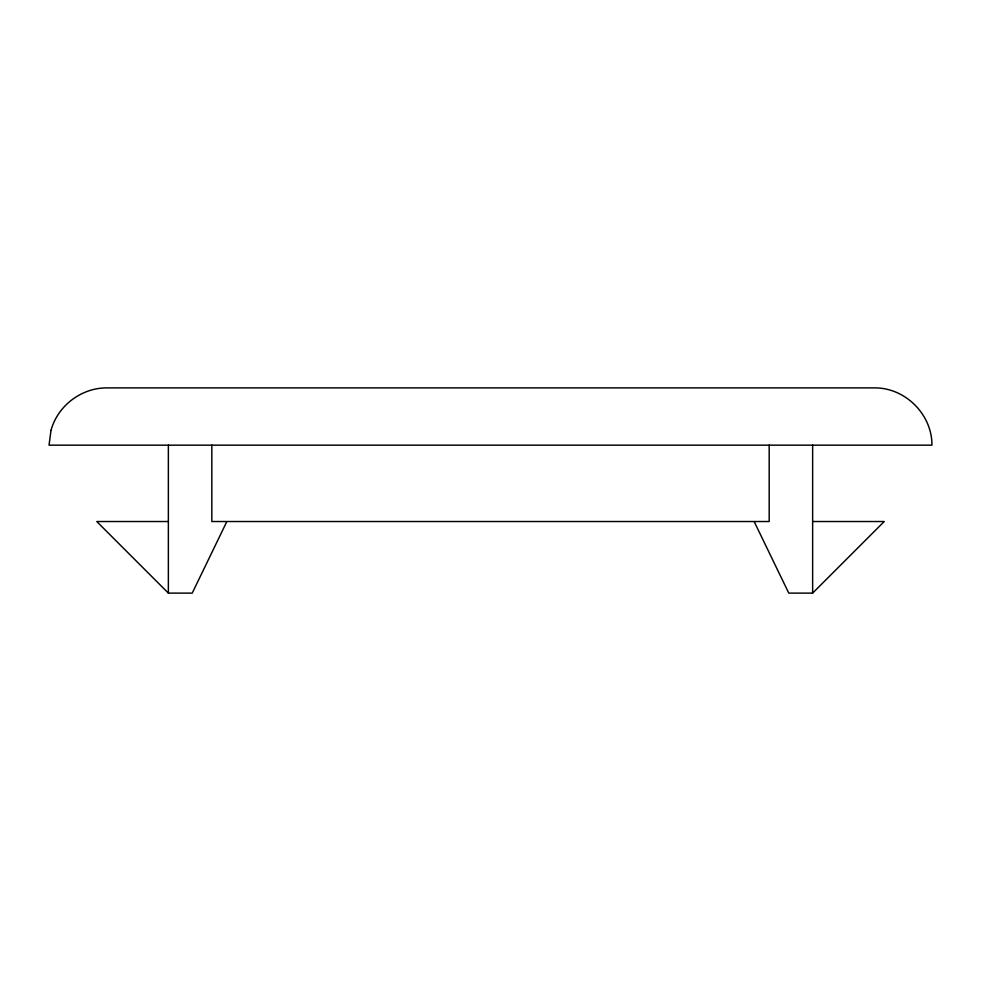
<?xml version="1.0" encoding="UTF-8"?>
<svg xmlns="http://www.w3.org/2000/svg" width="981" height="981" viewBox="0 0 981 981"><rect width="100%" height="100%" fill="white"/><g stroke="black" fill="none" stroke-linecap="round" stroke-linejoin="round"><path stroke-width="1.47" d="M226.685 521.88L192.227 593.113L168.364 593.113L96.776 521.524L168.364 521.524M754.315 521.88L788.773 593.113L812.636 593.113L884.224 521.524L812.636 521.524M812.636 445.166L812.636 593.113M769.178 445.166L769.178 521.524L211.822 521.524L211.822 445.166M168.364 445.166L168.364 593.113M51 430.34L49.05 445.166L931.95 445.166C932.146 414.509 905.328 387.703 874.684 387.887L106.316 387.887C81.006 388.035 57.695 405.926 51 430.34"/></g></svg>
